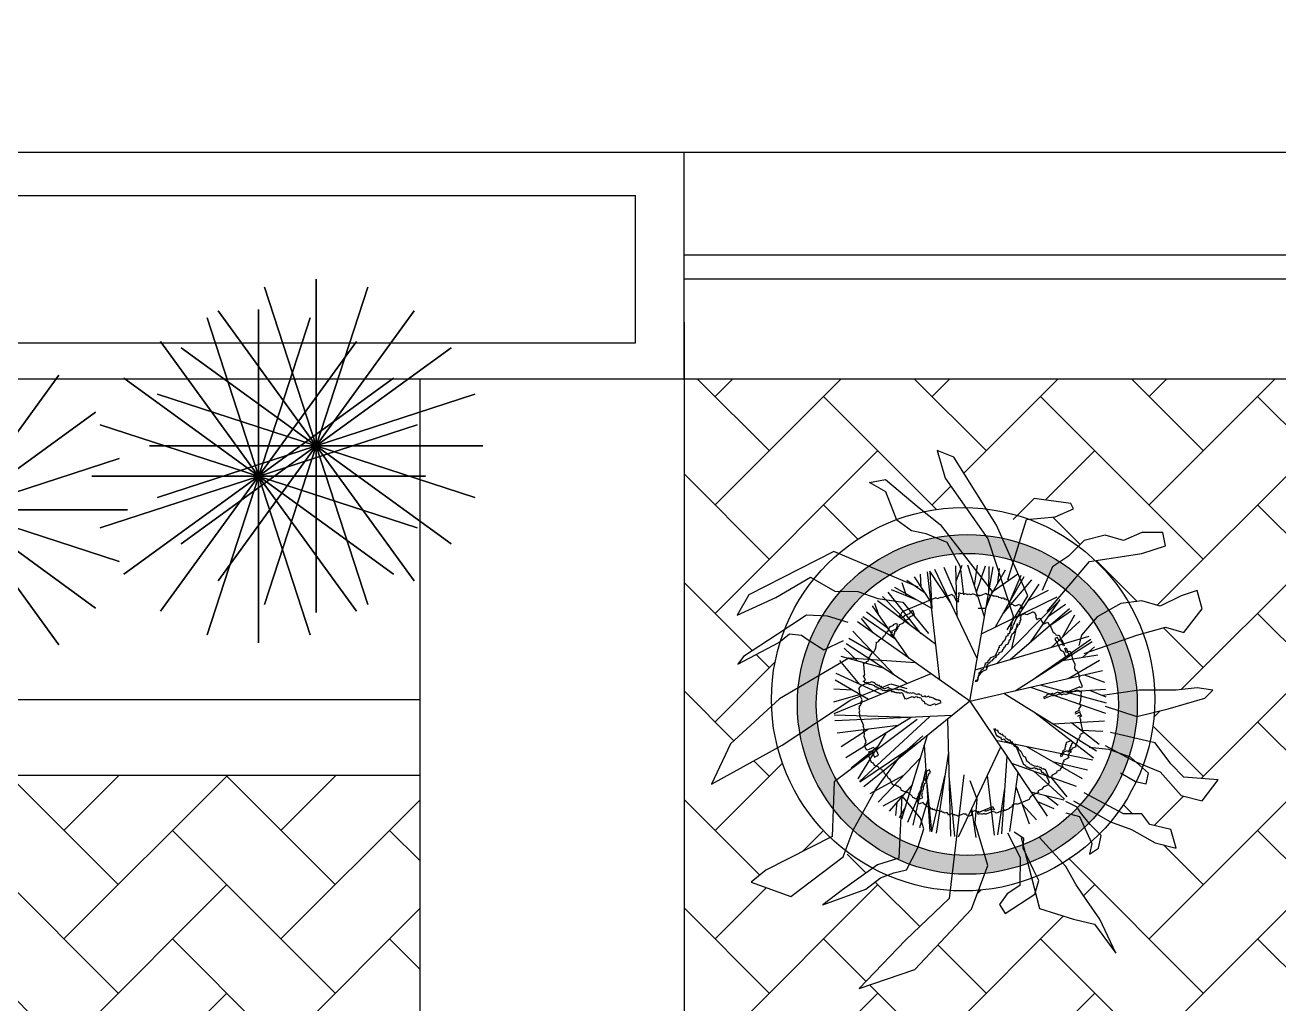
# Model space of a CAD drawing. Extents: x 152 to 700, y -120 to 84.
# Drawn here: x 212.314 to 213.974, y 16.007 to 17.303 of the extents above; entities that cross this region are included whole.
import ezdxf

# ---------------------------------------------------------------- set-up
doc = ezdxf.new("R2010")
doc.units = 0
doc.header["$LTSCALE"] = 0.03
doc.layers.get('0').update_dxf_attribs({"linetype": 'CONTINUOUS'})
for name, color, linetype in [('CALIDAD', 30, 'CONTINUOUS'), ('MUEBLES', 8, 'CONTINUOUS'), ('VEGETACION', 96, 'CONTINUOUS'), ('VENTANAS', 4, 'CONTINUOUS')]:
    doc.layers.add(name, color=color, linetype=linetype)

# ---------------------------------------------------------------- blocks, each defined once
blk = doc.blocks.new('A$C02323873')
at = {"layer": 'VEGETACION'}
for p, q in [((0.2208, 0.4415), (0.2208, 0)), ((0.2208, 0), (0.2208, 0.4415)), ((0.2208, 0.4415), (0.2208, 0)), ((0.289, 0.0108), (0.1525, 0.4307)), ((0.289, 0.4307), (0.1525, 0.0108)), ((0.1525, 0.4307), (0.289, 0.0108)), ((0.1525, 0.0108), (0.289, 0.4307)), ((0.3505, 0.0422), (0.091, 0.3994)), ((0.3505, 0.3994), (0.091, 0.0422)), ((0.091, 0.3994), (0.3505, 0.0422)), ((0.091, 0.0422), (0.3505, 0.3994)), ((0.3994, 0.091), (0.0422, 0.3505)), ((0.3994, 0.3505), (0.0422, 0.091)), ((0.0422, 0.3505), (0.3994, 0.091)), ((0.0422, 0.091), (0.3994, 0.3505)), ((0.4307, 0.1525), (0.0108, 0.289)), ((0.4307, 0.289), (0.0108, 0.1525)), ((0.0108, 0.289), (0.4307, 0.1525)), ((0.0108, 0.1525), (0.4307, 0.289)), ((0.4415, 0.2208), (0, 0.2208)), ((0, 0.2208), (0.4415, 0.2208))]:
    blk.add_line(p, q, dxfattribs=at)

msp = doc.modelspace()

# ---------------------------------------------------------------- hatches: boundary and pattern name
at = {"ltscale": 0.03}
h = msp.add_hatch(dxfattribs=at)
h.set_pattern_fill('AR-HBONE,_O', color=31, scale=0.001)
h.set_pattern_definition([(45, (0, 0), (1e-17, 0.1436841), [0.3048, -0.1016]), (135, (0.07184, 0.07184), (1e-17, 0.1436841), [0.3048, -0.1016])])
h.paths.add_polyline_path([(205.7763, 19.7096), (205.7763, 17.7096), (206.9613, 17.7096), (206.9613, 19.7096)])
h.paths.add_polyline_path([(206.7681, 18.3901, -0.414214), (206.723, 18.3703), (206.4957, 18.459, -1), (206.6983, 18.9784, 1), (206.4957, 18.459), (206.723, 18.3703), (206.723, 18.3703, 0.41397), (206.7681, 18.3901)], flags=16)
h.paths.add_polyline_path([(206.9002, 18.8249, 1), (206.9256, 18.8898, -1), (206.9002, 18.8249, 1), (206.9256, 18.8898, -1)], flags=16)
h.paths.add_polyline_path([(208.9613, 19.7096), (206.9613, 19.7096), (206.9613, 17.7096), (208.9613, 17.7096)])
h.paths.add_polyline_path([(207.9965, 18.3336), (207.9965, 18.3336)], flags=16)
h.paths.add_polyline_path([(207.6888, 19.0206, -0.414214), (207.6536, 18.986), (207.1658, 18.9903, -0.414214), (207.1312, 19.0254), (207.1333, 19.2694, -1), (207.6909, 19.2645)], flags=16)
h.paths.add_polyline_path([(207.6878, 18.4498, -1), (207.0373, 18.4498, -1)], flags=16)
h.paths.add_polyline_path([(208.9613, 17.7096), (209.3863, 17.7096), (209.3863, 17.1664), (209.3863, 16.9846), (210.8863, 16.9846), (210.8863, 19.7846), (209.8863, 19.7846), (209.8863, 19.7096), (208.9613, 19.7096)])
h.paths.add_polyline_path([(210.9613, 16.2096), (210.8863, 16.2096), (210.8863, 16.9846), (209.3863, 16.9846), (209.3863, 16.8164), (209.3357, 16.8164), (209.3357, 13.1707), (210.9613, 13.1707)])
h.paths.add_polyline_path([(212.8363, 16.3096), (211.0363, 16.3096), (211.0363, 16.2096), (210.9613, 16.2096), (210.9613, 13.1707), (213.9938, 13.1707), (213.9938, 16.8346), (213.1863, 16.8346), (213.1863, 14.2096), (212.8363, 14.2096)], flags=17)
h.paths.add_polyline_path([(213.2228, 14.7957), (213.2479, 14.8492), (213.3021, 14.899, -0.085295), (213.3136, 14.9842), (213.2573, 14.9547), (213.2652, 14.9648), (213.3194, 15.0005, -0.076576), (213.3582, 15.0674), (213.3536, 15.07), (213.3077, 15.043), (213.2564, 15.0192), (213.272, 15.0463), (213.3848, 15.104), (213.3912, 15.1013, -0.088124), (213.4678, 15.1461), (213.4535, 15.1828), (213.4318, 15.1954), (213.4528, 15.1991), (213.4976, 15.1616), (213.5041, 15.1565, -0.054962), (213.5595, 15.1618), (213.532, 15.201), (213.5213, 15.2376), (213.5437, 15.2289), (213.5867, 15.16, -0.040999), (213.6274, 15.1515), (213.65, 15.1742), (213.6986, 15.1672), (213.7021, 15.1602), (213.6778, 15.1498), (213.6425, 15.1466, -0.074275), (213.7084, 15.1108), (213.716, 15.1185), (213.7439, 15.1254), (213.7682, 15.1185), (213.7925, 15.1289), (213.8204, 15.1289), (213.8238, 15.1115), (213.7925, 15.101), (213.7309, 15.0918, -0.070201), (213.7749, 15.0362), (213.7925, 15.0384), (213.8169, 15.0314), (213.8447, 15.0453), (213.8656, 15.0523), (213.8725, 15.0279), (213.8482, 14.9966), (213.8238, 15.0036), (213.7941, 14.9954, -0.076237), (213.8093, 14.92), (213.8378, 14.92), (213.8656, 14.9235), (213.8864, 14.92), (213.876, 14.9095), (213.8273, 14.8956), (213.809, 14.891, -0.033256), (213.8045, 14.8576), (213.8308, 14.8225), (213.8482, 14.8051), (213.8934, 14.8016), (213.8725, 14.7738), (213.8447, 14.7807), (213.8169, 14.8121), (213.8026, 14.8178), (213.7982, 14.7963), (213.785, 14.799, -0.045008), (213.7618, 14.7598), (213.7682, 14.7563), (213.7925, 14.7563), (213.803, 14.7424), (213.8308, 14.7355), (213.8378, 14.7111), (213.8099, 14.718), (213.7786, 14.7355), (213.751, 14.7458, -0.016678), (213.7397, 14.7332), (213.7351, 14.7108), (213.7232, 14.7029), (213.7261, 14.717), (213.7252, 14.7191, -0.0449), (213.6887, 14.6919), (213.7056, 14.6623), (213.7195, 14.6414), (213.7369, 14.6171), (213.7578, 14.5718), (213.7299, 14.6101), (213.7021, 14.6171), (213.6569, 14.631), (213.6518, 14.6509), (213.6116, 14.6244), (213.6038, 14.6364), (213.614, 14.6504), (213.631, 14.6616), (213.631, 14.6657, -0.055126), (213.5762, 14.6551), (213.5667, 14.63), (213.4919, 14.5504), (213.418, 14.5251), (213.4796, 14.5893), (213.5373, 14.6441), (213.5386, 14.6548, -0.085161), (213.4552, 14.675), (213.4464, 14.6717), (213.4271, 14.6565), (213.37, 14.6359), (213.396, 14.6556), (213.4362, 14.6842, -0.037546), (213.4041, 14.7046), (213.3277, 14.6468), (213.275, 14.6657), (213.2945, 14.6819), (213.3798, 14.7252, -0.138192), (213.3102, 14.844)], flags=16)
h.paths.add_polyline_path([(213.7864, 14.9013, -1), (213.3364, 14.9013, -1)], flags=0)
h.paths.add_polyline_path([(213.7614, 14.9013, -1), (213.3614, 14.9013, -1)], flags=0)
h.paths.add_polyline_path([(213.275, 15.412), (213.2945, 15.4282), (213.3798, 15.4714, -0.138192), (213.3102, 15.5902), (213.2228, 15.542), (213.2479, 15.5954), (213.3021, 15.6453, -0.085295), (213.3136, 15.7305), (213.2573, 15.7009), (213.2652, 15.711), (213.3194, 15.7467, -0.076576), (213.3582, 15.8136), (213.3536, 15.8162), (213.3077, 15.7893), (213.2564, 15.7655), (213.272, 15.7926), (213.3848, 15.8502), (213.3912, 15.8475, -0.088124), (213.4678, 15.8924), (213.4535, 15.9291), (213.4318, 15.9416), (213.4528, 15.9454), (213.4976, 15.9079), (213.5041, 15.9028, -0.054962), (213.5595, 15.9081), (213.532, 15.9473), (213.5213, 15.9838), (213.5437, 15.9752), (213.5867, 15.9062, -0.040999), (213.6274, 15.8978), (213.65, 15.9204), (213.6986, 15.9134), (213.7021, 15.9065), (213.6778, 15.896), (213.6425, 15.8928, -0.074275), (213.7084, 15.857), (213.716, 15.8647), (213.7439, 15.8716), (213.7682, 15.8647), (213.7925, 15.8751), (213.8204, 15.8751), (213.8238, 15.8577), (213.7925, 15.8473), (213.7309, 15.838, -0.070201), (213.7749, 15.7824), (213.7925, 15.7846), (213.8169, 15.7776), (213.8447, 15.7916), (213.8656, 15.7985), (213.8725, 15.7742), (213.8482, 15.7428), (213.8238, 15.7498), (213.7941, 15.7416, -0.076237), (213.8093, 15.6662), (213.8378, 15.6662), (213.8656, 15.6697), (213.8864, 15.6662), (213.876, 15.6558), (213.8273, 15.6418), (213.809, 15.6373, -0.033256), (213.8045, 15.6038), (213.8308, 15.5687), (213.8482, 15.5513), (213.8934, 15.5478), (213.8725, 15.52), (213.8447, 15.5269), (213.8169, 15.5583), (213.8026, 15.564), (213.7982, 15.5425), (213.785, 15.5453, -0.045008), (213.7618, 15.506), (213.7682, 15.5026), (213.7925, 15.5026), (213.803, 15.4886), (213.8308, 15.4817), (213.8378, 15.4573), (213.8099, 15.4643), (213.7786, 15.4817), (213.751, 15.4921, -0.016678), (213.7397, 15.4794), (213.7351, 15.457), (213.7232, 15.4492), (213.7261, 15.4633), (213.7252, 15.4653, -0.0449), (213.6887, 15.4381), (213.7056, 15.4086), (213.7195, 15.3877), (213.7369, 15.3633), (213.7578, 15.318), (213.7299, 15.3563), (213.7021, 15.3633), (213.6569, 15.3772), (213.6518, 15.3971), (213.6116, 15.3707), (213.6038, 15.3826), (213.614, 15.3967), (213.631, 15.4079), (213.631, 15.4119, -0.055126), (213.5762, 15.4013), (213.5667, 15.3762), (213.4919, 15.2966), (213.418, 15.2714), (213.4796, 15.3355), (213.5373, 15.3903), (213.5386, 15.4011, -0.085161), (213.4552, 15.4213), (213.4464, 15.4179), (213.4271, 15.4028), (213.37, 15.3822), (213.396, 15.4018), (213.4362, 15.4304, -0.037546), (213.4041, 15.4508), (213.3277, 15.393)], flags=16)
h.paths.add_polyline_path([(213.4408, 14.9802), (213.4412, 14.9824), (213.4408, 14.9833), (213.4405, 14.9799)], flags=0)
h.paths.add_polyline_path([(213.4505, 14.9493), (213.4652, 14.9398), (213.4582, 14.9472)], flags=0)
h.paths.add_polyline_path([(213.5133, 15.0367), (213.5125, 15.0437), (213.5056, 15.0485)], flags=0)
h.paths.add_polyline_path([(213.5892, 15.0466), (213.5897, 15.0469), (213.5897, 15.0494)], flags=0)
h.paths.add_polyline_path([(213.6097, 14.916), (213.6145, 14.913), (213.6246, 14.9194)], flags=0)
h.paths.add_polyline_path([(213.6137, 14.8325), (213.6133, 14.826), (213.6197, 14.8237)], flags=0)
h.paths.add_polyline_path([(213.4688, 14.777), (213.4682, 14.7717), (213.4763, 14.781)], flags=0)
h.paths.add_polyline_path([(213.5039, 14.8558), (213.5044, 14.8473), (213.5079, 14.8585)], flags=0)
h.paths.add_polyline_path([(213.5352, 14.8865), (213.5353, 14.8818), (213.5414, 14.8868)], flags=0)
h.paths.add_polyline_path([(213.4585, 14.872), (213.4533, 14.8633), (213.4696, 14.8733)], flags=0)
h.paths.add_polyline_path([(213.4151, 15.0229), (213.4667, 14.9875), (213.4444, 15.0195), (213.4354, 15.0439), (213.5004, 14.995), (213.4501, 15.0577), (213.4809, 15.0449), (213.48, 15.0477), (213.5142, 15.0282), (213.5118, 15.078), (213.5391, 15.0365), (213.548, 15.0178), (213.5472, 15.0445), (213.5428, 15.0546), (213.5466, 15.0645), (213.548, 15.0178), (213.5391, 15.0365), (213.5118, 15.078), (213.5142, 15.0282), (213.4957, 15.0388), (213.4501, 15.0577), (213.5004, 14.995), (213.4354, 15.0439), (213.4444, 15.0195), (213.4842, 14.9623), (213.4367, 14.9959)], flags=0)
h.paths.add_polyline_path([(213.2564, 14.2651), (213.272, 14.2922), (213.3848, 14.3498), (213.3912, 14.3471, -0.088124), (213.4678, 14.392), (213.4535, 14.4287), (213.4318, 14.4412), (213.4528, 14.445), (213.4976, 14.4074), (213.5041, 14.4024, -0.054962), (213.5595, 14.4076), (213.532, 14.4469), (213.5213, 14.4834), (213.5437, 14.4748), (213.5867, 14.4058, -0.040999), (213.6274, 14.3974), (213.65, 14.42), (213.6986, 14.413), (213.7021, 14.4061), (213.6778, 14.3956), (213.6425, 14.3924, -0.074275), (213.7084, 14.3566), (213.716, 14.3643), (213.7439, 14.3712), (213.7682, 14.3643), (213.7925, 14.3747), (213.8204, 14.3747), (213.8238, 14.3573), (213.7925, 14.3469), (213.7309, 14.3376, -0.070201), (213.7749, 14.282), (213.7925, 14.2842), (213.8169, 14.2772), (213.8447, 14.2912), (213.8656, 14.2981), (213.8725, 14.2737), (213.8482, 14.2424), (213.8238, 14.2494), (213.7941, 14.2412, -0.076237), (213.8093, 14.1658), (213.8378, 14.1658), (213.8656, 14.1693), (213.8864, 14.1658), (213.876, 14.1554), (213.8273, 14.1414), (213.809, 14.1368, -0.033256), (213.8045, 14.1034), (213.8308, 14.0683), (213.8482, 14.0509), (213.8934, 14.0474), (213.8725, 14.0196), (213.8447, 14.0265), (213.8169, 14.0579), (213.8026, 14.0636), (213.7982, 14.0421), (213.785, 14.0449, -0.045008), (213.7618, 14.0056), (213.7682, 14.0022), (213.7925, 14.0022), (213.803, 13.9882), (213.8308, 13.9813), (213.8378, 13.9569), (213.8099, 13.9639), (213.7786, 13.9813), (213.751, 13.9917, -0.016678), (213.7397, 13.979), (213.7351, 13.9566), (213.7232, 13.9488), (213.7261, 13.9629), (213.7252, 13.9649, -0.0449), (213.6887, 13.9377), (213.7056, 13.9082), (213.7195, 13.8873), (213.7369, 13.8629), (213.7578, 13.8176), (213.7299, 13.8559), (213.7021, 13.8629), (213.6569, 13.8768), (213.6518, 13.8967), (213.6116, 13.8703), (213.6038, 13.8822), (213.614, 13.8962), (213.631, 13.9074), (213.631, 13.9115, -0.055126), (213.5762, 13.9009), (213.5667, 13.8758), (213.4919, 13.7962), (213.418, 13.771), (213.4796, 13.8351), (213.5373, 13.8899), (213.5386, 13.9006, -0.085161), (213.4552, 13.9208), (213.4464, 13.9175), (213.4271, 13.9024), (213.37, 13.8818), (213.396, 13.9014), (213.4362, 13.93, -0.037546), (213.4041, 13.9504), (213.3277, 13.8926), (213.275, 13.9116), (213.2945, 13.9278), (213.3798, 13.971, -0.138192), (213.3102, 14.0898), (213.2228, 14.0416), (213.2479, 14.095), (213.3021, 14.1449, -0.085295), (213.3136, 14.2301), (213.2573, 14.2005), (213.2652, 14.2106), (213.3194, 14.2463, -0.076576), (213.3582, 14.3132), (213.3536, 14.3158), (213.3077, 14.2889)], flags=16)
h.paths.add_polyline_path([(213.3364, 15.6475, -1), (213.7864, 15.6475, -1)], flags=0)
h.paths.add_polyline_path([(213.7864, 14.1471, -1), (213.3364, 14.1471, -1)], flags=0)
h.paths.add_polyline_path([(213.3614, 15.6475, -1), (213.7614, 15.6475, -1)], flags=0)
h.paths.add_polyline_path([(213.7614, 14.1471, -1), (213.3614, 14.1471, -1)], flags=0)
h.paths.add_polyline_path([(213.4408, 15.7265), (213.4412, 15.7286), (213.4408, 15.7295), (213.4405, 15.7262)], flags=0)
h.paths.add_polyline_path([(213.4696, 15.6196), (213.4585, 15.6182), (213.4533, 15.6095)], flags=0)
h.paths.add_polyline_path([(213.5125, 15.7899), (213.5056, 15.7947), (213.5133, 15.783)], flags=0)
h.paths.add_polyline_path([(213.5892, 15.7928), (213.5897, 15.7932), (213.5897, 15.7957)], flags=0)
h.paths.add_polyline_path([(213.6097, 15.6622), (213.6145, 15.6592), (213.6246, 15.6656)], flags=0)
h.paths.add_polyline_path([(213.6133, 15.5722), (213.6197, 15.5699), (213.6137, 15.5788)], flags=0)
h.paths.add_polyline_path([(213.4688, 15.5232), (213.4682, 15.5179), (213.4763, 15.5273)], flags=0)
h.paths.add_polyline_path([(213.5039, 15.602), (213.5044, 15.5935), (213.5079, 15.6048)], flags=0)
h.paths.add_polyline_path([(213.5414, 15.633), (213.5352, 15.6327), (213.5353, 15.6281)], flags=0)
h.paths.add_polyline_path([(213.4256, 14.1865), (213.4258, 14.1862), (213.4257, 14.1865)], flags=0)
h.paths.add_polyline_path([(213.5056, 14.2943), (213.5133, 14.2825), (213.5125, 14.2895)], flags=0)
h.paths.add_polyline_path([(213.5892, 14.2924), (213.5897, 14.2928), (213.5897, 14.2953)], flags=0)
h.paths.add_polyline_path([(213.6097, 14.1618), (213.6145, 14.1588), (213.6246, 14.1652)], flags=0)
h.paths.add_polyline_path([(213.6137, 14.0784), (213.6133, 14.0718), (213.6197, 14.0695)], flags=0)
h.paths.add_polyline_path([(213.4688, 14.0228), (213.4682, 14.0175), (213.4763, 14.0269)], flags=0)
h.paths.add_polyline_path([(213.5039, 14.1016), (213.5044, 14.0931), (213.5079, 14.1043)], flags=0)
h.paths.add_polyline_path([(213.5352, 14.1323), (213.5353, 14.1277), (213.5414, 14.1326)], flags=0)
h.paths.add_polyline_path([(213.4585, 14.1178), (213.4533, 14.1091), (213.4696, 14.1191)], flags=0)
h.paths.add_polyline_path([(213.4652, 14.1856), (213.4582, 14.193), (213.4505, 14.1951)], flags=0)
h.paths.add_polyline_path([(213.4474, 15.6611), (213.419, 15.6741), (213.3861, 15.7134), (213.4582, 15.6934), (213.4652, 15.686), (213.4817, 15.6753), (213.513, 15.6882), (213.4367, 15.7422), (213.4151, 15.7691), (213.4667, 15.7337), (213.4444, 15.7658), (213.4354, 15.7902), (213.5004, 15.7412), (213.4501, 15.804), (213.4809, 15.7912), (213.48, 15.7939), (213.5142, 15.7745), (213.5118, 15.8243), (213.5391, 15.7827), (213.548, 15.7641), (213.5472, 15.7907), (213.5428, 15.8009), (213.5466, 15.8108), (213.548, 15.7641), (213.5391, 15.7827), (213.5118, 15.8243), (213.5142, 15.7745), (213.4957, 15.785), (213.4501, 15.804), (213.5004, 15.7412), (213.4354, 15.7902), (213.4444, 15.7658), (213.4842, 15.7085), (213.513, 15.6882)], flags=0)
h.paths.add_polyline_path([(213.6091, 15.0222), (213.6127, 15.0264), (213.6167, 15.0356)], flags=0)
h.paths.add_polyline_path([(213.601, 14.9558), (213.6205, 14.9755), (213.6301, 15.0192), (213.6899, 15.0486), (213.6453, 14.9843), (213.6182, 14.9609)], flags=0)
h.paths.add_polyline_path([(213.6091, 14.268), (213.6127, 14.2722), (213.6167, 14.2814)], flags=0)
h.paths.add_polyline_path([(213.6899, 14.2944), (213.6453, 14.2301), (213.6182, 14.2067), (213.601, 14.2016), (213.6205, 14.2213), (213.6301, 14.2651)], flags=0)
h.paths.add_polyline_path([(213.6091, 15.7684), (213.6127, 15.7726), (213.6167, 15.7819)], flags=0)
h.paths.add_polyline_path([(213.601, 15.702), (213.6205, 15.7217), (213.6301, 15.7655), (213.6899, 15.7948), (213.6453, 15.7305), (213.6182, 15.7071)], flags=0)
h.paths.add_polyline_path([(213.275, 16.1677), (213.2945, 16.1839), (213.3798, 16.2271, -0.138192), (213.3102, 16.3459), (213.2228, 16.2977), (213.2479, 16.3511), (213.3021, 16.401, -0.085295), (213.3136, 16.4862), (213.2573, 16.4566), (213.2652, 16.4667), (213.3194, 16.5024, -0.076576), (213.3582, 16.5693), (213.3536, 16.5719), (213.3077, 16.545), (213.2564, 16.5212), (213.272, 16.5483), (213.3848, 16.6059), (213.3912, 16.6032, -0.088124), (213.4678, 16.648), (213.4535, 16.6847), (213.4318, 16.6973), (213.4528, 16.7011), (213.4976, 16.6635), (213.5041, 16.6585, -0.054962), (213.5595, 16.6637), (213.532, 16.703), (213.5213, 16.7395), (213.5437, 16.7308), (213.5867, 16.6619, -0.040999), (213.6274, 16.6535), (213.65, 16.6761), (213.6986, 16.6691), (213.7021, 16.6621), (213.6778, 16.6517), (213.6425, 16.6485, -0.074275), (213.7084, 16.6127), (213.716, 16.6204), (213.7439, 16.6273), (213.7682, 16.6204), (213.7925, 16.6308), (213.8204, 16.6308), (213.8238, 16.6134), (213.7925, 16.603), (213.7309, 16.5937, -0.070201), (213.7749, 16.5381), (213.7925, 16.5403), (213.8169, 16.5333), (213.8447, 16.5472), (213.8656, 16.5542), (213.8725, 16.5298), (213.8482, 16.4985), (213.8238, 16.5055), (213.7941, 16.4973, -0.076237), (213.8093, 16.4219), (213.8378, 16.4219), (213.8656, 16.4254), (213.8864, 16.4219), (213.876, 16.4115), (213.8273, 16.3975), (213.809, 16.3929, -0.033256), (213.8045, 16.3595), (213.8308, 16.3244), (213.8482, 16.307), (213.8934, 16.3035), (213.8725, 16.2757), (213.8447, 16.2826), (213.8169, 16.314), (213.8026, 16.3197), (213.7982, 16.2982), (213.785, 16.3009, -0.045008), (213.7618, 16.2617), (213.7682, 16.2583), (213.7925, 16.2583), (213.803, 16.2443), (213.8308, 16.2374), (213.8378, 16.213), (213.8099, 16.22), (213.7786, 16.2374), (213.751, 16.2478, -0.016678), (213.7397, 16.2351), (213.7351, 16.2127), (213.7232, 16.2048), (213.7261, 16.219), (213.7252, 16.221, -0.0449), (213.6887, 16.1938), (213.7056, 16.1642), (213.7195, 16.1434), (213.7369, 16.119), (213.7578, 16.0737), (213.7299, 16.112), (213.7021, 16.119), (213.6569, 16.1329), (213.6518, 16.1528), (213.6116, 16.1264), (213.6038, 16.1383), (213.614, 16.1523), (213.631, 16.1635), (213.631, 16.1676, -0.055126), (213.5762, 16.157), (213.5667, 16.1319), (213.4919, 16.0523), (213.418, 16.0271), (213.4796, 16.0912), (213.5373, 16.146), (213.5386, 16.1567, -0.085161), (213.4552, 16.1769), (213.4464, 16.1736), (213.4271, 16.1584), (213.37, 16.1379), (213.396, 16.1575), (213.4362, 16.1861, -0.037546), (213.4041, 16.2065), (213.3277, 16.1487)], flags=16)
h.paths.add_polyline_path([(213.3364, 16.4032, -1), (213.7864, 16.4032, -1)], flags=0)
h.paths.add_polyline_path([(213.3614, 16.4032, -1), (213.7614, 16.4032, -1)], flags=0)
h.paths.add_polyline_path([(213.4408, 16.4821), (213.4412, 16.4843), (213.4408, 16.4852), (213.4405, 16.4818)], flags=0)
h.paths.add_polyline_path([(213.5038, 16.3583), (213.5044, 16.3492), (213.5084, 16.362)], flags=0)
h.paths.add_polyline_path([(213.4688, 16.2789), (213.4682, 16.2736), (213.4763, 16.283)], flags=0)
h.paths.add_polyline_path([(213.4533, 16.3652), (213.4696, 16.3752), (213.4585, 16.3739)], flags=0)
h.paths.add_polyline_path([(213.5125, 16.5456), (213.5056, 16.5504), (213.5133, 16.5386)], flags=0)
h.paths.add_polyline_path([(213.5892, 16.5485), (213.5897, 16.5488), (213.5897, 16.5513)], flags=0)
h.paths.add_polyline_path([(213.6097, 16.4179), (213.6145, 16.4149), (213.6246, 16.4213)], flags=0)
h.paths.add_polyline_path([(213.6133, 16.3279), (213.6197, 16.3256), (213.6137, 16.3345)], flags=0)
h.paths.add_polyline_path([(213.4474, 16.4168), (213.419, 16.4297), (213.3861, 16.4691), (213.4582, 16.4491), (213.4652, 16.4417), (213.4817, 16.431), (213.513, 16.4439), (213.4367, 16.4978), (213.4151, 16.5248), (213.4667, 16.4894), (213.4444, 16.5215), (213.4354, 16.5459), (213.5004, 16.4969), (213.4501, 16.5597), (213.4809, 16.5468), (213.48, 16.5496), (213.5142, 16.5301), (213.5118, 16.5799), (213.5391, 16.5384), (213.548, 16.5197), (213.5472, 16.5464), (213.5428, 16.5566), (213.5466, 16.5664), (213.548, 16.5197), (213.5391, 16.5384), (213.5118, 16.5799), (213.5142, 16.5301), (213.4957, 16.5407), (213.4501, 16.5597), (213.5004, 16.4969), (213.4354, 16.5459), (213.4444, 16.5215), (213.4842, 16.4642), (213.513, 16.4439)], flags=0)
h.paths.add_polyline_path([(213.6091, 16.5241), (213.6127, 16.5283), (213.6167, 16.5375)], flags=0)
h.paths.add_polyline_path([(213.601, 16.4577), (213.6205, 16.4774), (213.6301, 16.5212), (213.6899, 16.5505), (213.6453, 16.4862), (213.6182, 16.4628)], flags=0)
h.paths.add_polyline_path([(215.9613, 12.271), (215.9613, 16.8346), (215.8113, 16.8346), (213.9938, 16.8346), (213.9938, 13.1707), (210.9613, 13.1707), (210.9613, 12.271)])
h.paths.add_polyline_path([(209.3357, 13.1707), (209.3357, 12.271), (210.9613, 12.271), (210.9613, 13.1707)])
h.paths.add_polyline_path([(216.1113, 16.8346), (215.9613, 16.8346), (215.9613, 12.271), (216.1113, 12.271)])
at = {"layer": 'MUEBLES'}
h = msp.add_hatch(color=8, dxfattribs=at)
h.paths.add_polyline_path([(213.3364, 16.4032, 1), (213.7864, 16.4032, 1)])
h.paths.add_polyline_path([(213.7614, 16.4032, -1), (213.3614, 16.4032, -1)], flags=16)

# ---------------------------------------------------------------- linework, layer by layer
at = {"ltscale": 0.03}
for p, q in [((211.0363, 17.1346), (215.8113, 17.1346)), ((213.1863, 16.8346), (213.1863, 17.1346)), ((213.1863, 16.9096), (213.1863, 14.2096)), ((210.8863, 16.8346), (215.8113, 16.8346)), ((212.8363, 16.8346), (212.8363, 14.2096)), ((211.0363, 16.4096), (212.8363, 16.4096)), ((211.0363, 16.3096), (212.8363, 16.3096))]:
    msp.add_line(p, q, dxfattribs=at)
at = {"color": 86}
for p, q in [((213.548, 16.5197), (213.546, 16.5869)), ((213.5466, 16.5664), (213.5546, 16.5875)), ((213.5841, 16.5194), (213.562, 16.5878)), ((213.5709, 16.5602), (213.5747, 16.5875)), ((213.5736, 16.552), (213.5856, 16.5866)), ((213.5133, 16.5386), (213.4913, 16.5723)), ((213.5001, 16.5587), (213.4993, 16.5756)), ((213.5251, 16.4353), (213.5087, 16.579)), ((213.5118, 16.5799), (213.5142, 16.5301)), ((213.5391, 16.5384), (213.5118, 16.5799)), ((213.5744, 16.464), (213.5185, 16.5818)), ((213.5472, 16.5464), (213.5308, 16.5846)), ((213.5645, 16.4074), (213.5957, 16.5855)), ((213.5876, 16.5391), (213.6121, 16.5814)), ((213.5897, 16.5513), (213.5901, 16.586)), ((213.5957, 16.5531), (213.6283, 16.5762)), ((213.5988, 16.5058), (213.6366, 16.5728)), ((213.6018, 16.5636), (213.6041, 16.5834)), ((213.6167, 16.5375), (213.6327, 16.5745)), ((213.4957, 16.5407), (213.461, 16.5551)), ((213.5142, 16.5301), (213.4652, 16.558)), ((213.4809, 16.5468), (213.4752, 16.5642)), ((213.5056, 16.5504), (213.4811, 16.5674)), ((213.6091, 16.5241), (213.6467, 16.568)), ((213.6285, 16.5204), (213.6567, 16.5625)), ((213.6426, 16.5414), (213.6687, 16.5547)), ((213.4444, 16.5215), (213.4388, 16.5368)), ((213.5197, 16.4824), (213.4426, 16.5404)), ((213.4878, 16.5064), (213.4492, 16.5461)), ((213.5004, 16.4969), (213.4564, 16.5518)), ((213.5801, 16.4966), (213.6803, 16.5458)), ((213.601, 16.4577), (213.6833, 16.541)), ((213.6453, 16.4862), (213.6843, 16.5423)), ((213.4573, 16.5029), (213.4279, 16.5252)), ((213.4842, 16.4642), (213.4358, 16.5338)), ((213.6182, 16.4628), (213.6965, 16.5304)), ((213.6688, 16.5065), (213.6993, 16.5274)), ((213.6689, 16.5202), (213.6912, 16.5359)), ((213.6879, 16.4931), (213.7039, 16.522)), ((213.5645, 16.4074), (213.4158, 16.5127)), ((213.4367, 16.4978), (213.4213, 16.5171)), ((213.4667, 16.4894), (213.423, 16.5193)), ((213.6205, 16.4774), (213.6277, 16.5102)), ((213.6724, 16.4788), (213.7103, 16.5136)), ((213.436, 16.4726), (213.4043, 16.4904)), ((213.4652, 16.4417), (213.4099, 16.5003)), ((213.5718, 16.449), (213.7229, 16.4938)), ((213.6246, 16.4213), (213.7266, 16.4866)), ((213.6524, 16.4391), (213.7251, 16.4898)), ((213.4161, 16.4608), (213.3984, 16.4777)), ((213.4817, 16.431), (213.4009, 16.4834)), ((213.7145, 16.4656), (213.7299, 16.4795)), ((213.419, 16.4297), (213.3924, 16.4615)), ((213.4505, 16.4512), (213.3942, 16.4668)), ((213.6872, 16.4614), (213.7342, 16.4687)), ((213.6947, 16.4376), (213.7366, 16.4618)), ((213.513, 16.4439), (213.3848, 16.3909)), ((213.4474, 16.4168), (213.3879, 16.444)), ((213.5645, 16.4074), (213.7403, 16.4482)), ((213.7163, 16.4426), (213.7432, 16.4326)), ((213.4094, 16.422), (213.3848, 16.4235)), ((213.4307, 16.4099), (213.3862, 16.4352)), ((213.6451, 16.4261), (213.7443, 16.3918)), ((213.6578, 16.429), (213.745, 16.4054)), ((213.692, 16.4197), (213.7442, 16.4235)), ((213.7231, 16.422), (213.7449, 16.4134)), ((213.4194, 16.4163), (213.3841, 16.4063)), ((213.5645, 16.4074), (213.4242, 16.294)), ((213.5645, 16.4074), (213.6672, 16.2552)), ((213.6097, 16.4179), (213.7326, 16.3416)), ((213.4872, 16.3861), (213.385, 16.3891)), ((213.5414, 16.3887), (213.386, 16.3813)), ((213.5119, 16.3873), (213.4186, 16.3012)), ((213.6508, 16.3924), (213.7286, 16.3323)), ((213.4696, 16.3752), (213.3891, 16.3653)), ((213.4304, 16.3704), (213.3945, 16.3469)), ((213.4872, 16.3861), (213.4003, 16.3326)), ((213.5353, 16.3838), (213.539, 16.2288)), ((213.6749, 16.3774), (213.7431, 16.3815)), ((213.6999, 16.3789), (213.7358, 16.3506)), ((213.4533, 16.3652), (213.4163, 16.3045)), ((213.4989, 16.3543), (213.4192, 16.3004)), ((213.5084, 16.362), (213.4743, 16.2511)), ((213.5993, 16.3558), (213.7274, 16.3297)), ((213.7122, 16.3692), (213.7406, 16.3679)), ((213.442, 16.3467), (213.4074, 16.3186)), ((213.5044, 16.3492), (213.5119, 16.2348)), ((213.5363, 16.34), (213.5199, 16.2325)), ((213.6055, 16.3467), (213.5492, 16.2276)), ((213.6397, 16.3476), (213.7133, 16.3052)), ((213.4993, 16.3326), (213.4434, 16.2737)), ((213.6137, 16.3345), (213.6068, 16.232)), ((213.6197, 16.3256), (213.7056, 16.2949)), ((213.6742, 16.3277), (213.7205, 16.3166)), ((213.4768, 16.3089), (213.4322, 16.2847)), ((213.5065, 16.318), (213.4891, 16.2434)), ((213.5316, 16.3094), (213.5141, 16.2345)), ((213.5372, 16.3042), (213.5442, 16.2281)), ((213.5878, 16.3093), (213.5969, 16.2299)), ((213.6282, 16.3129), (213.6172, 16.2348)), ((213.6488, 16.3152), (213.69, 16.2777)), ((213.6719, 16.3069), (213.693, 16.2807)), ((213.4884, 16.2969), (213.458, 16.2618)), ((213.4999, 16.2898), (213.4823, 16.2468)), ((213.5077, 16.2989), (213.5141, 16.2345)), ((213.6108, 16.292), (213.6013, 16.2307)), ((213.6256, 16.2945), (213.6433, 16.245)), ((213.6453, 16.2876), (213.689, 16.2767)), ((213.4763, 16.283), (213.4493, 16.2685)), ((213.4682, 16.2736), (213.4664, 16.256)), ((213.5091, 16.2773), (213.498, 16.2397)), ((213.634, 16.271), (213.6531, 16.2502)), ((213.6541, 16.2745), (213.676, 16.2655)), ((213.6653, 16.2826), (213.6816, 16.27)), ((213.4794, 16.2678), (213.4711, 16.253)), ((213.567, 16.2654), (213.5726, 16.2271))]:
    msp.add_line(p, q, dxfattribs=at)
for points in [[(213.6236, 16.3503), (213.6218, 16.3518), (213.6211, 16.3537), (213.6192, 16.3529), (213.618, 16.3557), (213.6157, 16.3559), (213.614, 16.3574), (213.6131, 16.357), (213.6115, 16.3607), (213.6106, 16.3603), (213.6102, 16.3613), (213.6089, 16.3618), (213.6081, 16.3637), (213.6062, 16.3629), (213.6054, 16.3648), (213.6045, 16.3644), (213.6028, 16.3659), (213.6016, 16.3687), (213.6003, 16.3692), (213.5993, 16.3688), (213.5986, 16.3707), (213.5967, 16.3699), (213.5963, 16.3709), (213.6002, 16.3615), (213.6011, 16.3619), (213.6015, 16.3609), (213.6025, 16.3613), (213.6033, 16.3595), (213.6051, 16.3602), (213.6067, 16.3565), (213.6095, 16.3577), (213.6112, 16.3562), (213.612, 16.3543), (213.6129, 16.3547), (213.6143, 16.3542), (213.6147, 16.3532), (213.6156, 16.3536), (213.6169, 16.3531), (213.6173, 16.3521), (213.6192, 16.3529), (213.62, 16.351), (213.6213, 16.3505), (213.6222, 16.3509), (213.6234, 16.3481), (213.6243, 16.3485), (213.6247, 16.3475), (213.6261, 16.347), (213.6358, 16.3236), (213.6368, 16.324), (213.6372, 16.323), (213.6381, 16.3234), (213.6393, 16.3206), (213.6415, 16.3204), (213.6419, 16.3195), (213.6429, 16.3199), (213.6433, 16.319), (213.6442, 16.3194), (213.6446, 16.3184), (213.6465, 16.3192), (213.6469, 16.3183), (213.6506, 16.3198), (213.6514, 16.318), (213.6533, 16.3187), (213.654, 16.3169), (213.6568, 16.318), (213.6586, 16.3166), (213.6597, 16.3137), (213.662, 16.3136), (213.6628, 16.3117), (213.6637, 16.3121), (213.6645, 16.3102), (213.6654, 16.3106), (213.6697, 16.3003), (213.6692, 16.299), (213.6683, 16.2986), (213.669, 16.2967), (213.6616, 16.2936), (213.662, 16.2927), (213.661, 16.2923), (213.6605, 16.2909), (213.6549, 16.2886), (213.6556, 16.2867), (213.6472, 16.2832), (213.6467, 16.2819), (213.6448, 16.2811), (213.6452, 16.2802), (213.6443, 16.2798), (213.6437, 16.2784), (213.6432, 16.2771), (213.6273, 16.2705), (213.6269, 16.2714), (213.625, 16.2706), (213.6246, 16.2716), (213.6209, 16.27), (213.6213, 16.2691), (213.6203, 16.2687), (213.6198, 16.2673), (213.617, 16.2662), (213.6174, 16.2652), (213.6108, 16.2625), (213.6104, 16.2634), (213.6001, 16.2591), (213.5988, 16.2597), (213.5984, 16.2606), (213.5961, 16.2608), (213.5957, 16.2617), (213.5864, 16.2578), (213.5841, 16.2579), (213.5837, 16.2589), (213.58, 16.2573), (213.5796, 16.2582), (213.5787, 16.2579), (213.5773, 16.2584), (213.5755, 16.2576), (213.5747, 16.2595), (213.584, 16.2634), (213.5844, 16.2625), (213.5867, 16.2623), (213.5942, 16.2654), (213.5946, 16.2645), (213.5955, 16.2649), (213.5968, 16.2644), (213.5972, 16.2634), (213.5957, 16.2672), (213.5934, 16.2673), (213.5766, 16.2603), (213.5762, 16.2612), (213.5743, 16.2604), (213.5735, 16.2623), (213.5712, 16.2625), (213.5666, 16.2605), (213.5673, 16.2586), (213.5664, 16.2582), (213.5672, 16.2564), (213.5644, 16.2552), (213.5627, 16.2567), (213.5608, 16.2559), (213.56, 16.2578), (213.5578, 16.2579), (213.5564, 16.2585), (213.5489, 16.2553), (213.5476, 16.2559), (213.5463, 16.2564), (213.5453, 16.256), (213.545, 16.257), (213.5427, 16.2571), (213.5414, 16.2577), (213.54, 16.2582), (213.5363, 16.2567), (213.5351, 16.2595), (213.5329, 16.2596), (213.5319, 16.2592), (213.5306, 16.2598), (213.5302, 16.2607), (213.5283, 16.2599), (213.5275, 16.2618), (213.5257, 16.261), (213.5249, 16.2629), (213.523, 16.2621), (213.5217, 16.2627), (213.5204, 16.2632), (213.5194, 16.2628), (213.5181, 16.2634), (213.5177, 16.2643), (213.5158, 16.2635), (213.5151, 16.2654), (213.5132, 16.2646), (213.5124, 16.2665), (213.5105, 16.2657), (213.5097, 16.2676), (213.5088, 16.2672), (213.5084, 16.2681), (213.5071, 16.2687), (213.5063, 16.2705), (213.5054, 16.2701), (213.5037, 16.2716), (213.5029, 16.2735), (213.4982, 16.2715), (213.4969, 16.2721), (213.4949, 16.2768), (213.5024, 16.2799), (213.5012, 16.2827), (213.5014, 16.285), (213.5019, 16.2863), (213.5015, 16.2872), (213.5021, 16.2886), (213.503, 16.289), (213.5026, 16.2899), (213.5032, 16.2912), (213.5033, 16.2935), (213.5044, 16.2961), (213.504, 16.2971), (213.5049, 16.2975), (213.5046, 16.2984), (213.5074, 16.2996), (213.5066, 16.3015), (213.5077, 16.3041), (213.5091, 16.3058), (213.5088, 16.3068), (213.5098, 16.3094), (213.5104, 16.3108), (213.5109, 16.3121), (213.5128, 16.3129), (213.5112, 16.3166), (213.5075, 16.315), (213.5079, 16.3141), (213.5064, 16.3124), (213.5072, 16.3105), (213.5044, 16.3093), (213.5052, 16.3075), (213.5042, 16.3071), (213.5054, 16.3043), (213.5049, 16.3029), (213.503, 16.3022), (213.5028, 16.2999), (213.501, 16.2991), (213.5017, 16.2972), (213.5008, 16.2968), (213.5007, 16.2946), (213.4997, 16.2942), (213.4996, 16.2919), (213.5004, 16.2901), (213.4985, 16.2893), (213.4989, 16.2883), (213.4974, 16.2866), (213.4978, 16.2857), (213.4963, 16.284), (213.4971, 16.2821), (213.4952, 16.2813), (213.4956, 16.2804), (213.4951, 16.279), (213.4923, 16.2779), (213.4919, 16.2788), (213.4905, 16.2793), (213.4892, 16.2799), (213.4884, 16.2818), (213.4867, 16.2833), (213.4854, 16.2838), (213.4846, 16.2857), (213.4837, 16.2853), (213.4819, 16.2868), (213.4801, 16.286), (213.4793, 16.2879), (213.4784, 16.2875), (213.477, 16.288), (213.4766, 16.2889), (213.4757, 16.2886), (213.4744, 16.2891), (213.4728, 16.2928), (213.4715, 16.2934), (213.4698, 16.2949), (213.4688, 16.2945), (213.4671, 16.296), (213.4648, 16.2961), (213.4635, 16.2967), (213.4626, 16.2963), (213.4594, 16.3038), (213.4568, 16.3049), (213.4552, 16.3086), (213.4543, 16.3082), (213.4535, 16.3101), (213.4518, 16.3116), (213.4502, 16.3153), (213.4476, 16.3164), (213.4468, 16.3183), (213.4458, 16.3179), (213.4445, 16.3184), (213.4437, 16.3203), (213.4398, 16.3219), (213.4388, 16.3216), (213.4373, 16.3253), (213.4363, 16.3249), (213.4359, 16.3259), (213.4346, 16.3264), (213.4307, 16.3358), (213.4312, 16.3371), (213.4314, 16.3394), (213.431, 16.3403), (213.4347, 16.3419), (213.4383, 16.3334), (213.4439, 16.3358), (213.4407, 16.3433), (213.4394, 16.3438), (213.4377, 16.3453), (213.4373, 16.3462), (213.4289, 16.3427), (213.4276, 16.3433), (213.4252, 16.3489), (213.4261, 16.3493), (213.4263, 16.3515), (213.4272, 16.3519), (213.4264, 16.3538), (213.4274, 16.3542), (213.4246, 16.3607), (213.4253, 16.3643), (213.4238, 16.3681), (213.4247, 16.3685), (213.4249, 16.3707), (213.4233, 16.3745), (213.4242, 16.3749), (213.4191, 16.3871), (213.4189, 16.3903), (213.4181, 16.3921), (213.4192, 16.3948), (213.418, 16.3976), (213.4186, 16.3989), (213.4187, 16.4012), (213.4197, 16.4016), (213.4202, 16.4029), (213.4198, 16.4038), (213.4217, 16.4046), (213.4209, 16.4065), (213.4215, 16.4078), (213.422, 16.4092), (213.42, 16.4138), (213.418, 16.424), (213.4176, 16.4249), (213.4185, 16.4253), (213.4191, 16.4266), (213.421, 16.4274), (213.4206, 16.4284), (213.4281, 16.4315), (213.4284, 16.4306), (213.4303, 16.4313), (213.4311, 16.4295), (213.433, 16.4302), (213.4343, 16.4297), (213.437, 16.4286), (213.4383, 16.4281), (213.4387, 16.4271), (213.44, 16.4266), (213.4409, 16.427), (213.4417, 16.4251), (213.4427, 16.4255), (213.444, 16.4249), (213.4444, 16.424), (213.4462, 16.4248), (213.447, 16.4229), (213.4484, 16.4224), (213.4497, 16.4218), (213.4506, 16.4222), (213.4519, 16.4217), (213.4542, 16.4215), (213.458, 16.4231), (213.4597, 16.4216), (213.4606, 16.422), (213.4614, 16.4201), (213.4633, 16.4209), (213.465, 16.4194), (213.4659, 16.4198), (213.4663, 16.4189), (213.4672, 16.4193), (213.4686, 16.4187), (213.4704, 16.4195), (213.4708, 16.4186), (213.4731, 16.4184), (213.474, 16.4188), (213.4754, 16.4183), (213.4785, 16.4108), (213.4804, 16.4115), (213.4808, 16.4106), (213.4882, 16.4137), (213.4896, 16.4132), (213.4909, 16.4126), (213.4937, 16.4138), (213.495, 16.4133), (213.4954, 16.4123), (213.4964, 16.4127), (213.4977, 16.4122), (213.4999, 16.412), (213.5015, 16.4083), (213.5042, 16.4072), (213.5053, 16.4044), (213.5076, 16.4042), (213.508, 16.4033), (213.5107, 16.4022), (213.512, 16.4016), (213.5185, 16.4044), (213.5193, 16.4025), (213.5268, 16.4056), (213.5256, 16.4084), (213.5234, 16.4086), (213.523, 16.4095), (213.5211, 16.4088), (213.5207, 16.4097), (213.5198, 16.4093), (213.5181, 16.4108), (213.5171, 16.4104), (213.5167, 16.4113), (213.5154, 16.4119), (213.5127, 16.413), (213.5118, 16.4126), (213.5101, 16.4141), (213.5073, 16.4129), (213.506, 16.4134), (213.5056, 16.4144), (213.5028, 16.4132), (213.5014, 16.4137), (213.5006, 16.4156), (213.4984, 16.4158), (213.498, 16.4167), (213.4957, 16.4169), (213.4939, 16.4161), (213.4935, 16.417), (213.4912, 16.4172), (213.4908, 16.4181), (213.4899, 16.4177), (213.4895, 16.4187), (213.4867, 16.4175), (213.4863, 16.4184), (213.4844, 16.4176), (213.484, 16.4186), (213.4831, 16.4182), (213.4818, 16.4187), (213.4814, 16.4197), (213.4795, 16.4189), (213.4787, 16.4208), (213.4778, 16.4204), (213.4761, 16.4218), (213.4751, 16.4215), (213.4734, 16.4229), (213.4715, 16.4222), (213.4711, 16.4231), (213.4693, 16.4223), (213.4689, 16.4232), (213.467, 16.4225), (213.4666, 16.4234), (213.4644, 16.4236), (213.4625, 16.4228), (213.4598, 16.4239), (213.4572, 16.425), (213.4568, 16.4259), (213.4512, 16.4235), (213.4508, 16.4245), (213.4498, 16.4241), (213.4481, 16.4256), (213.4473, 16.4274), (213.4455, 16.4267), (213.4447, 16.4285), (213.4428, 16.4278), (213.442, 16.4296), (213.4411, 16.4292), (213.4394, 16.4307), (213.439, 16.4317), (213.4377, 16.4322), (213.4367, 16.4318), (213.4363, 16.4328), (213.435, 16.4333), (213.4303, 16.4313), (213.4299, 16.4323), (213.4281, 16.4315), (213.4277, 16.4324), (213.4258, 16.4317), (213.425, 16.4335), (213.4241, 16.4331), (213.4237, 16.4341), (213.4265, 16.4352), (213.4241, 16.4409), (213.4251, 16.4413), (213.4247, 16.4422), (213.4256, 16.4426), (213.4254, 16.4458), (213.4243, 16.4563), (213.4239, 16.4573), (213.4276, 16.4588), (213.4282, 16.4602), (213.431, 16.4613), (213.4302, 16.4632), (213.4317, 16.4649), (213.4313, 16.4659), (213.4322, 16.4662), (213.4328, 16.4676), (213.4348, 16.4706), (213.4353, 16.4719), (213.4381, 16.4731), (213.4392, 16.4758), (213.4398, 16.4771), (213.4407, 16.4775), (213.4403, 16.4784), (213.4405, 16.4807), (213.4412, 16.4843), (213.4408, 16.4852), (213.4436, 16.4864), (213.4456, 16.4894), (213.4494, 16.491), (213.4504, 16.4937), (213.4523, 16.4944), (213.4534, 16.4971), (213.4564, 16.5005), (213.4573, 16.5009), (213.4569, 16.5019), (213.4575, 16.5032), (213.4589, 16.5049), (213.4585, 16.5059), (213.4642, 16.5082), (213.4638, 16.5091), (213.4675, 16.5107), (213.4683, 16.5088), (213.4676, 16.5052), (213.468, 16.5043), (213.467, 16.5039), (213.4665, 16.5026), (213.4609, 16.5002), (213.4617, 16.4984), (213.4607, 16.498), (213.4602, 16.4966), (213.4614, 16.4938), (213.4651, 16.4954), (213.4647, 16.4963), (213.4653, 16.4977), (213.4654, 16.4999), (213.4673, 16.5007), (213.4678, 16.502), (213.4693, 16.5038), (213.4695, 16.506), (213.4713, 16.5068), (213.4715, 16.5091), (213.4762, 16.511), (213.4767, 16.5123), (213.4795, 16.5135), (213.481, 16.5152), (213.4829, 16.516), (213.4844, 16.5177), (213.4853, 16.5181), (213.4858, 16.5195), (213.4914, 16.5218), (213.4891, 16.5274), (213.4863, 16.5263), (213.4857, 16.5249), (213.4843, 16.5232), (213.4777, 16.5205), (213.4772, 16.5191), (213.4734, 16.5176), (213.4719, 16.5213), (213.4728, 16.5217), (213.4733, 16.523), (213.4743, 16.5234), (213.4748, 16.5248), (213.4763, 16.5265), (213.5203, 16.5449), (213.5207, 16.5439), (213.5216, 16.5443), (213.522, 16.5434), (213.5267, 16.5453), (213.528, 16.5448), (213.5346, 16.5475), (213.5359, 16.547), (213.5415, 16.5493), (213.5423, 16.5475), (213.5432, 16.5478), (213.546, 16.5413), (213.5477, 16.5398), (213.5481, 16.5389), (213.5499, 16.5396), (213.5492, 16.5415), (213.5501, 16.5419), (213.5493, 16.5438), (213.5502, 16.5442), (213.5495, 16.5461), (213.5504, 16.5464), (213.5506, 16.5487), (213.5498, 16.5506), (213.5516, 16.5514), (213.552, 16.5504), (213.5543, 16.5503), (213.5562, 16.5511), (213.557, 16.5492), (213.5588, 16.55), (213.5615, 16.5489), (213.5634, 16.5497), (213.566, 16.5486), (213.5697, 16.5501), (213.5701, 16.5492), (213.5724, 16.549), (213.5732, 16.5472), (213.5751, 16.5479), (213.5773, 16.5478), (213.5777, 16.5469), (213.5861, 16.5504), (213.5865, 16.5494), (213.5875, 16.5498), (213.5879, 16.5489), (213.5888, 16.5493), (213.5901, 16.5487), (213.5909, 16.5469), (213.5937, 16.548), (213.595, 16.5475), (213.5954, 16.5466), (213.5973, 16.5473), (213.5977, 16.5464), (213.5996, 16.5472), (213.6, 16.5462), (213.6009, 16.5466), (213.6022, 16.5461), (213.6026, 16.5452), (213.6049, 16.545), (213.6062, 16.5445), (213.6066, 16.5435), (213.6094, 16.5447), (213.6102, 16.5428), (213.612, 16.5436), (213.6128, 16.5417), (213.6147, 16.5425), (213.6155, 16.5406), (213.6168, 16.5401), (213.6176, 16.5382), (213.6189, 16.5377), (213.6197, 16.5358), (213.622, 16.5356), (213.6224, 16.5347), (213.625, 16.5336), (213.6306, 16.536), (213.6314, 16.5341), (213.6324, 16.5345), (213.6331, 16.5326), (213.6341, 16.533), (213.6349, 16.5311), (213.6302, 16.5292), (213.6296, 16.5278), (213.6308, 16.525), (213.6305, 16.5205), (213.6277, 16.5193), (213.6257, 16.5163), (213.6235, 16.511), (213.6229, 16.5096), (213.622, 16.5092), (213.6213, 16.5057), (213.6202, 16.503), (213.6187, 16.5013), (213.6173, 16.4996), (213.6177, 16.4986), (213.6162, 16.4969), (213.6152, 16.4965), (213.6151, 16.4942), (213.6123, 16.4931), (213.6121, 16.4908), (213.611, 16.4882), (213.6092, 16.4874), (213.6096, 16.4864), (213.6086, 16.486), (213.6081, 16.4847), (213.6066, 16.483), (213.6051, 16.4813), (213.6032, 16.4805), (213.604, 16.4786), (213.6022, 16.4778), (213.6025, 16.4769), (213.602, 16.4756), (213.6011, 16.4752), (213.6015, 16.4742), (213.5989, 16.4699), (213.5978, 16.4672), (213.5922, 16.4649), (213.5907, 16.4632), (213.5892, 16.4614), (213.5883, 16.461), (213.5881, 16.4588), (213.5844, 16.4572), (213.5848, 16.4563), (213.5837, 16.4536), (213.5841, 16.4527), (213.5832, 16.4523), (213.5821, 16.4496), (213.5793, 16.4485), (213.5791, 16.4462), (213.5772, 16.4454), (213.5767, 16.4441), (213.576, 16.4405), (213.5749, 16.4378), (213.5753, 16.4369), (213.5747, 16.4356), (213.5719, 16.4344), (213.5723, 16.4335), (213.5751, 16.4346), (213.5757, 16.436), (213.576, 16.4405), (213.5789, 16.4439), (213.5786, 16.4449), (213.5804, 16.4457), (213.581, 16.447), (213.5875, 16.4497), (213.5867, 16.4516), (213.5886, 16.4524), (213.5878, 16.4542), (213.588, 16.4565), (213.5908, 16.4577), (213.5904, 16.4586), (213.5923, 16.4594), (213.5919, 16.4603), (213.5947, 16.4615), (213.5952, 16.4628), (213.5962, 16.4632), (213.5967, 16.4646), (213.5995, 16.4657), (213.6001, 16.4671), (213.6015, 16.4688), (213.6034, 16.4696), (213.603, 16.4705), (213.604, 16.4709), (213.6036, 16.4718), (213.6073, 16.4734), (213.6084, 16.476), (213.6093, 16.4764), (213.6099, 16.4778), (213.6104, 16.4791), (213.6114, 16.4795), (213.6119, 16.4808), (213.6124, 16.4821), (213.6153, 16.4833), (213.6163, 16.486), (213.6173, 16.4864), (213.6169, 16.4873), (213.6174, 16.4886), (213.6184, 16.489), (213.6189, 16.4903), (213.6185, 16.4913), (213.6195, 16.4917), (213.6196, 16.4939), (213.6205, 16.4943), (213.6207, 16.4966), (213.6226, 16.4974), (213.6231, 16.4987), (213.6241, 16.4991), (213.6237, 16.5), (213.6246, 16.5004), (213.6251, 16.5018), (213.6247, 16.5027), (213.6266, 16.5035), (213.6262, 16.5044), (213.6277, 16.5061), (213.6288, 16.5088), (213.6307, 16.5096), (213.6299, 16.5114), (213.6318, 16.5122), (213.631, 16.5141), (213.6328, 16.5149), (213.6317, 16.5177), (213.6322, 16.519), (213.6328, 16.5203), (213.6333, 16.5217), (213.638, 16.5236), (213.6384, 16.5227), (213.6406, 16.5225), (213.6472, 16.5253), (213.6491, 16.5261), (213.6495, 16.5251), (213.6508, 16.5246), (213.6527, 16.5199), (213.6518, 16.5195), (213.6534, 16.5157), (213.6571, 16.5173), (213.6584, 16.5168), (213.6616, 16.5093), (213.6681, 16.512), (213.6697, 16.5083), (213.6706, 16.5087), (213.6749, 16.4983), (213.6763, 16.4978), (213.678, 16.4963), (213.6784, 16.4954), (213.6793, 16.4958), (213.6797, 16.4948), (213.6806, 16.4952), (213.681, 16.4943), (213.6829, 16.4951), (213.6852, 16.4895), (213.6866, 16.4889), (213.6897, 16.4814), (213.6888, 16.481), (213.686, 16.4876), (213.6842, 16.4868), (213.6834, 16.4887), (213.6824, 16.4883), (213.6809, 16.492), (213.6771, 16.4905), (213.6783, 16.4877), (213.6792, 16.488), (213.6847, 16.4749), (213.6856, 16.4753), (213.686, 16.4744), (213.687, 16.4748), (213.6874, 16.4738), (213.6883, 16.4742), (213.691, 16.4677), (213.6924, 16.4671), (213.6928, 16.4662), (213.6965, 16.4678), (213.6945, 16.4724), (213.6927, 16.4717), (213.6903, 16.4773), (213.6922, 16.4781), (213.6942, 16.4734), (213.6951, 16.4738), (213.6964, 16.4732), (213.6974, 16.4736), (213.6997, 16.468), (213.7003, 16.4639), (213.7035, 16.4564), (213.7032, 16.4518), (213.7047, 16.4481), (213.7057, 16.4485), (213.7074, 16.447), (213.7101, 16.4404), (213.709, 16.4378), (213.7133, 16.4275), (213.7124, 16.4271), (213.7128, 16.4261), (213.7109, 16.4254), (213.7105, 16.4263), (213.6946, 16.4197), (213.6942, 16.4206), (213.6924, 16.4198), (213.692, 16.4207), (213.6845, 16.4176), (213.6841, 16.4186), (213.6818, 16.4187), (213.6814, 16.4196), (213.6749, 16.4169), (213.6736, 16.4175), (213.6708, 16.4163), (213.6694, 16.4168), (213.6657, 16.4153), (213.6661, 16.4143), (213.6623, 16.4128), (213.6631, 16.4109), (213.6743, 16.4156), (213.6747, 16.4146), (213.6775, 16.4158), (213.6789, 16.4153), (213.6835, 16.4172), (213.6849, 16.4167), (213.6858, 16.4171), (213.6862, 16.4161), (213.6899, 16.4177), (213.6903, 16.4168), (213.6913, 16.4172), (213.6917, 16.4162), (213.7066, 16.4225), (213.707, 16.4215), (213.7089, 16.4223), (213.7097, 16.4204), (213.7119, 16.4203), (213.7123, 16.4194), (213.7116, 16.4158), (213.7124, 16.4139), (213.7115, 16.4135), (213.7112, 16.409), (213.711, 16.4067), (213.7099, 16.404), (213.7115, 16.4003), (213.7106, 16.3999), (213.71, 16.3986), (213.7085, 16.3969), (213.7093, 16.395), (213.7046, 16.393), (213.7041, 16.3917), (213.7045, 16.3908), (213.711, 16.3935), (213.7101, 16.3931), (213.7117, 16.3894), (213.7079, 16.3878), (213.7117, 16.3894), (213.7125, 16.3875), (213.7097, 16.3863), (213.7112, 16.3826), (213.7111, 16.3803), (213.7139, 16.3683), (213.7151, 16.3655), (213.7113, 16.3639), (213.7117, 16.363), (213.7098, 16.3622), (213.7106, 16.3603), (213.7091, 16.3586), (213.7095, 16.3577), (213.7067, 16.3565), (213.7066, 16.3542), (213.707, 16.3533), (213.7055, 16.3516), (213.7063, 16.3497), (213.7044, 16.3489), (213.7052, 16.347), (213.6996, 16.3447), (213.7, 16.3438), (213.699, 16.3434), (213.6985, 16.342), (213.6966, 16.3413), (213.6962, 16.3422), (213.6968, 16.3435), (213.6977, 16.3439), (213.6969, 16.3458), (213.6988, 16.3466), (213.698, 16.3484), (213.6999, 16.3492), (213.6991, 16.3511), (213.701, 16.3519), (213.6994, 16.3556), (213.6919, 16.3525), (213.6927, 16.3506), (213.6908, 16.3498), (213.6916, 16.348), (213.6907, 16.3476), (213.6905, 16.3453), (213.6904, 16.343), (213.6876, 16.3419), (213.6883, 16.34), (213.6874, 16.3396), (213.6869, 16.3383), (213.6872, 16.3373), (213.6844, 16.3362), (213.6852, 16.3343), (213.688, 16.3355), (213.6876, 16.3364), (213.6882, 16.3377), (213.6891, 16.3381), (213.6883, 16.34), (213.694, 16.3423), (213.6947, 16.3405), (213.6975, 16.3416), (213.6993, 16.3402), (213.6974, 16.3394), (213.6959, 16.3377), (213.6954, 16.3363), (213.6944, 16.3359), (213.6956, 16.3331), (213.6941, 16.3314), (213.6885, 16.3291), (213.6893, 16.3272), (213.6874, 16.3264), (213.6882, 16.3245), (213.6863, 16.3238), (213.6879, 16.32), (213.6851, 16.3188), (213.6845, 16.3175), (213.6849, 16.3166), (213.6793, 16.3142), (213.6797, 16.3133), (213.6788, 16.3129), (213.6792, 16.312), (213.6736, 16.3096), (213.673, 16.3083), (213.6734, 16.3073), (213.6697, 16.3058), (213.665, 16.317), (213.664, 16.3166), (213.6623, 16.3181), (213.6604, 16.3173), (213.6597, 16.3192), (213.6587, 16.3188), (213.6583, 16.3198), (213.657, 16.3203), (213.6547, 16.3205), (213.6543, 16.3214), (213.6525, 16.3206), (213.6521, 16.3215), (213.6511, 16.3212), (213.6485, 16.3222), (213.6472, 16.3228), (213.6468, 16.3237), (213.6445, 16.3239), (213.6437, 16.3258), (213.6428, 16.3254), (213.642, 16.3272), (213.6407, 16.3278), (213.6383, 16.3334), (213.637, 16.334), (213.6361, 16.3336), (213.6333, 16.3401), (213.632, 16.3407), (213.6303, 16.3421), (213.6287, 16.3459), (213.6274, 16.3464), (213.627, 16.3474), (213.6261, 16.347), (213.6245, 16.3507)], [(213.4745, 16.2825), (213.4708, 16.1994), (213.4425, 16.1906), (213.396, 16.1575), (213.37, 16.1379), (213.4271, 16.1584), (213.4464, 16.1736), (213.4639, 16.1803), (213.4809, 16.1841), (213.4957, 16.2134), (213.5037, 16.2383), (213.4992, 16.2524)]]:
    msp.add_lwpolyline(points, close=True, dxfattribs=at)
msp.add_lwpolyline([(213.6919, 16.2598), (213.7099, 16.2546), (213.7261, 16.219), (213.7232, 16.2048), (213.7351, 16.2127), (213.7386, 16.2296), (213.724, 16.2444), (213.7111, 16.2603), (213.7066, 16.2671), (213.6919, 16.2745)], dxfattribs=at)
at = {"layer": 'CALIDAD', "ltscale": 0.03}
for p, q in [((211.0013, 17.077), (213.1221, 17.077)), ((213.1221, 16.882), (213.1221, 17.077)), ((210.9213, 16.882), (213.1221, 16.882))]:
    msp.add_line(p, q, dxfattribs=at)
at = {"layer": 'MUEBLES', "color": 102}
for points in [[(213.6142, 16.5021), (213.6415, 16.547), (213.6, 16.6404), (213.5437, 16.7308), (213.5213, 16.7395), (213.532, 16.703), (213.5883, 16.6226), (213.622, 16.5207), (213.6173, 16.4974)], [(213.5569, 16.5482), (213.5524, 16.5856), (213.5347, 16.6175), (213.5068, 16.6293), (213.4874, 16.6333), (213.4681, 16.6474), (213.4535, 16.6847), (213.4318, 16.6973), (213.4528, 16.7011), (213.4976, 16.6635), (213.5255, 16.6416), (213.5942, 16.5527), (213.5856, 16.5302), (213.5755, 16.5303)], [(213.6152, 16.5681), (213.6395, 16.6482), (213.6778, 16.6517), (213.7021, 16.6621), (213.6986, 16.6691), (213.65, 16.6761), (213.6221, 16.6482)], [(213.6673, 16.5264), (213.723, 16.5925), (213.7925, 16.603), (213.8238, 16.6134), (213.8204, 16.6308), (213.7925, 16.6308), (213.7682, 16.6204), (213.7439, 16.6273), (213.716, 16.6204), (213.6952, 16.5995), (213.6743, 16.5855), (213.6604, 16.5542)], [(213.4964, 16.5587), (213.3848, 16.6059), (213.272, 16.5483), (213.2564, 16.5212), (213.3077, 16.545), (213.3536, 16.5719), (213.3861, 16.5531), (213.4164, 16.5529), (213.4428, 16.5434), (213.4761, 16.5386), (213.5101, 16.4972)], [(213.716, 16.4706), (213.7856, 16.495), (213.8238, 16.5055), (213.8482, 16.4985), (213.8725, 16.5298), (213.8656, 16.5542), (213.8447, 16.5472), (213.8169, 16.5333), (213.7925, 16.5403), (213.7647, 16.5368), (213.7334, 16.5194), (213.7126, 16.495), (213.7091, 16.4811)], [(213.4038, 16.5117), (213.3762, 16.5203), (213.3485, 16.5216), (213.3094, 16.4958), (213.2652, 16.4667), (213.2573, 16.4566), (213.3116, 16.4851), (213.3258, 16.4969), (213.3416, 16.4951), (213.3506, 16.4888), (213.3715, 16.4757), (213.3975, 16.488)], [(213.4921, 16.4585), (213.4044, 16.4644), (213.3125, 16.4106), (213.2479, 16.3511), (213.2228, 16.2977), (213.3162, 16.3492), (213.4073, 16.4093), (213.4601, 16.4307), (213.4811, 16.4244)], [(213.7439, 16.401), (213.7856, 16.3871), (213.8273, 16.3975), (213.876, 16.4115), (213.8864, 16.4219), (213.8656, 16.4254), (213.8378, 16.4219), (213.7891, 16.4219), (213.7404, 16.4149)], [(213.4949, 16.3832), (213.385, 16.3006), (213.3824, 16.2284), (213.2945, 16.1839), (213.275, 16.1677), (213.3277, 16.1487), (213.397, 16.2012), (213.4104, 16.2368), (213.4393, 16.2895), (213.4729, 16.3351), (213.5025, 16.3614)], [(213.7439, 16.3488), (213.7821, 16.3279), (213.8169, 16.314), (213.8447, 16.2826), (213.8725, 16.2757), (213.8934, 16.3035), (213.8482, 16.307), (213.8308, 16.3244), (213.8099, 16.3523), (213.7508, 16.3662)], [(213.5567, 16.3098), (213.5373, 16.146), (213.4796, 16.0912), (213.418, 16.0271), (213.4919, 16.0523), (213.5667, 16.1319), (213.5887, 16.19), (213.5719, 16.246), (213.5744, 16.2779), (213.5652, 16.302)], [(213.7021, 16.2757), (213.7508, 16.2478), (213.7786, 16.2374), (213.8099, 16.22), (213.8378, 16.213), (213.8308, 16.2374), (213.803, 16.2443), (213.7925, 16.2583), (213.7682, 16.2583), (213.716, 16.2861)], [(213.6144, 16.2331), (213.6312, 16.2003), (213.631, 16.1635), (213.614, 16.1523), (213.6038, 16.1383), (213.6116, 16.1264), (213.6507, 16.1521), (213.6559, 16.1702), (213.6486, 16.1849), (213.6352, 16.2127), (213.6364, 16.2257), (213.6234, 16.2342)], [(213.6326, 16.2269), (213.6569, 16.1329), (213.7021, 16.119), (213.7299, 16.112), (213.7578, 16.0737), (213.7369, 16.119), (213.7195, 16.1434), (213.7056, 16.1642), (213.6917, 16.1886), (213.6569, 16.2269)]]:
    msp.add_lwpolyline(points, dxfattribs=at)
at = {"layer": 'MUEBLES'}
msp.add_lwpolyline([(213.7644, 16.3125), (213.7841, 16.3011), (213.7982, 16.2982), (213.8011, 16.3123), (213.7775, 16.3334), (213.7487, 16.3437), (213.7227, 16.3461)], dxfattribs=at)
at = {"layer": 'MUEBLES', "color": 8}
for centre, radius in [((213.5558, 16.41), 0.2538), ((213.5614, 16.4032), 0.2)]:
    msp.add_circle(centre, radius, dxfattribs=at)
at = {"layer": 'MUEBLES', "color": 248}
msp.add_circle((213.5614, 16.4032), 0.225, dxfattribs=at)
at = {"layer": 'VENTANAS', "ltscale": 0.03}
for p, q in [((213.1863, 16.9986), (215.821, 16.9986)), ((213.1863, 16.9669), (215.827, 16.9669))]:
    msp.add_line(p, q, dxfattribs=at)

# ---------------------------------------------------------------- block references
at = {"ltscale": 0.03, "rotation": 90}
for p in [(212.9199, 16.5249), (212.8437, 16.4846), (212.4493, 16.4399)]:
    msp.add_blockref('A$C02323873', p, dxfattribs=at)

doc.saveas('drawing.dxf')
